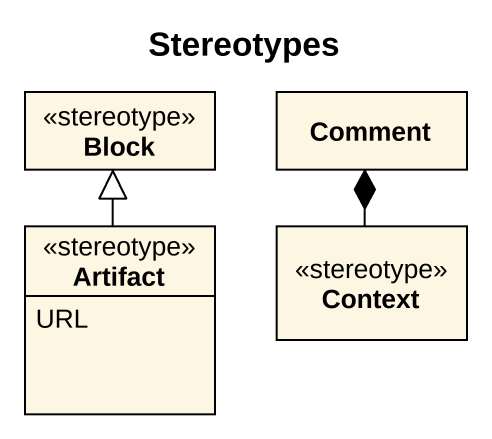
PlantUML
@startuml
title Stereotypes
hide circle
hide empty members
class Block <<stereotype>>
class Comment
class "Artifact" as Artifact_ <<stereotype>> {
  URL
}
class Context <<stereotype>>
Artifact_ -up-|> Block
Context -up-* Comment
@enduml
